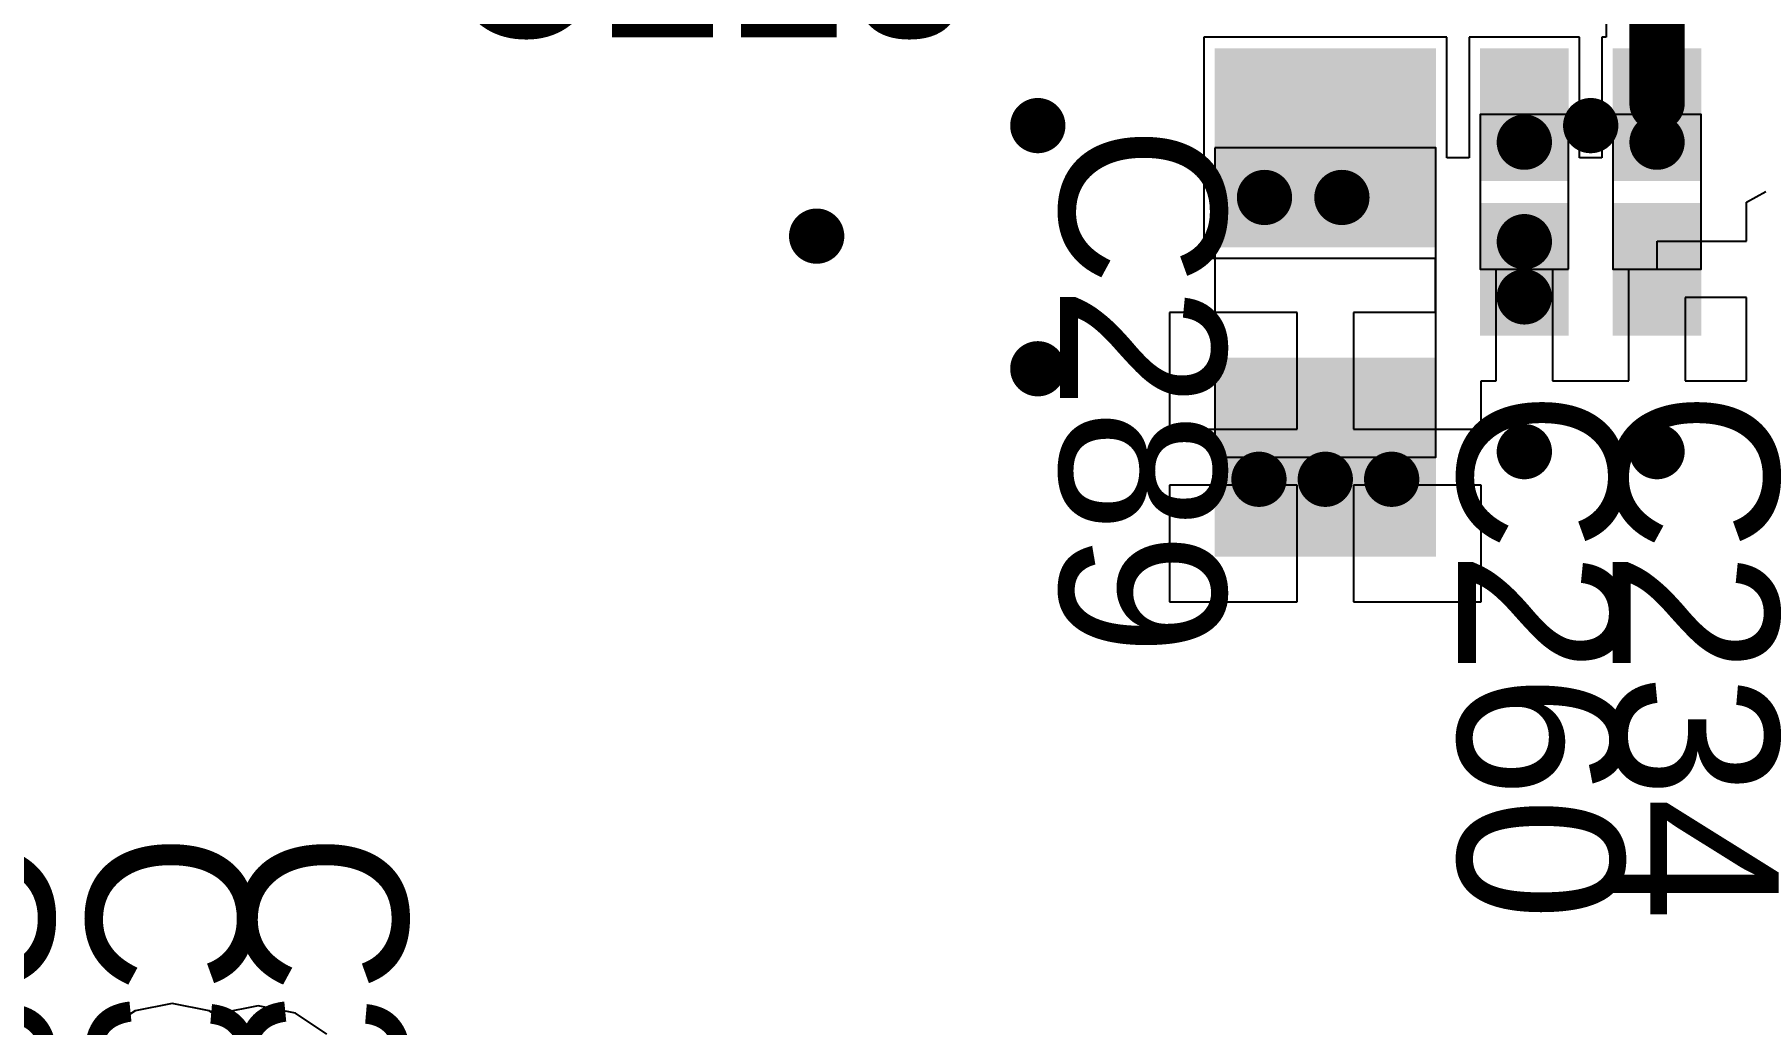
# Model space of a CAD drawing. Header units: millimetres. Extents: x 15 to 122, y 23 to 96.
# Drawn here: x 45.46 to 53.25, y 48.13 to 52.61 of the extents above; entities that cross this region are included whole.
import ezdxf

# ---------------------------------------------------------------- set-up
doc = ezdxf.new("R2010")
doc.units = ezdxf.units.MM
for name, color, linetype in [('BottomLayer', 5, 'Continuous'), ('TopLayer', 1, 'Continuous'), ('TopOverlay', 2, 'Continuous'), ('TopPaste', 8, 'Continuous'), ('TopSolder', 216, 'Continuous'), ('Upper Modules', 80, 'Continuous')]:
    doc.layers.add(name, color=color, linetype=linetype)
doc.styles.get("Standard").update_dxf_attribs({"font": 'ARExthalf2.shx', "width": 0.1})

msp = doc.modelspace()

# ---------------------------------------------------------------- linework, layer by layer
at = {"layer": 'BottomLayer', "const_width": 0.125}
for points in [[(49.9375, 52.2, 1), (50.0625, 52.2, 1)], [(52.4375, 52.2, 1), (52.5625, 52.2, 1)], [(48.9375, 51.7, 1), (49.0625, 51.7, 1)], [(49.9375, 51.1, 1), (50.0625, 51.1, 1)]]:
    msp.add_lwpolyline(points, format="xyb", close=True, dxfattribs=at)
at = {"layer": 'TopLayer'}
for p, q in [((52.5706, 52.805), (52.5706, 52.6)), ((51.85, 52.6), (50.75, 52.6)), ((50.75, 52.6), (50.75, 51.6)), ((51.85, 52.054), (51.85, 52.6)), ((52.45, 52.6), (51.95, 52.6)), ((51.95, 52.6), (51.95, 52.054)), ((52.45, 52.054), (52.45, 52.6)), ((52.5706, 52.6), (52.55, 52.6)), ((52.55, 52.6), (52.55, 52.054)), ((51.95, 52.054), (51.85, 52.054)), ((52.55, 52.054), (52.45, 52.054)), ((53.204, 51.8543), (53.2922, 51.9014)), ((53.204, 51.677), (53.204, 51.8543)), ((52.8, 51.55), (52.8, 51.677)), ((52.8, 51.677), (53.204, 51.677)), ((50.75, 51.6), (51.796, 51.6)), ((51.796, 51.6), (51.796, 51.354)), ((52.073, 51.046), (52.073, 51.55)), ((52.073, 51.55), (52.327, 51.55)), ((52.327, 51.55), (52.327, 51.046)), ((52.673, 51.046), (52.673, 51.55)), ((52.673, 51.55), (52.8, 51.55)), ((53.204, 51.423), (52.927, 51.423)), ((52.927, 51.423), (52.927, 51.046)), ((53.204, 51.046), (53.204, 51.423)), ((51.173, 51.354), (50.596, 51.354)), ((50.596, 51.354), (50.596, 50.827)), ((51.173, 50.827), (51.173, 51.354)), ((51.796, 51.354), (51.427, 51.354)), ((51.427, 51.354), (51.427, 50.827)), ((52.004, 50.827), (52.004, 51.046)), ((52.004, 51.046), (52.073, 51.046)), ((52.327, 51.046), (52.396, 51.046)), ((52.396, 51.046), (52.396, 51.046)), ((52.396, 51.046), (52.673, 51.046)), ((52.927, 51.046), (53.204, 51.046)), ((50.596, 50.827), (51.173, 50.827)), ((51.427, 50.827), (52.004, 50.827)), ((51.173, 50.573), (50.596, 50.573)), ((50.596, 50.573), (50.596, 50.046)), ((51.173, 50.046), (51.173, 50.573)), ((52.004, 50.573), (51.427, 50.573)), ((51.427, 50.573), (51.427, 50.046)), ((52.004, 50.046), (52.004, 50.573)), ((50.596, 50.046), (51.173, 50.046)), ((51.427, 50.046), (52.004, 50.046)), ((46.086, 48.2284), (45.9182, 48.1951)), ((46.2538, 48.1951), (46.086, 48.2284)), ((46.475, 48.2184), (46.3072, 48.1851)), ((46.6428, 48.1851), (46.475, 48.2184)), ((45.9182, 48.1951), (45.776, 48.1)), ((46.288, 48.1722), (46.2538, 48.1951)), ((46.3072, 48.1851), (46.288, 48.1722)), ((46.785, 48.09), (46.6428, 48.1851))]:
    msp.add_line(p, q, dxfattribs=at)
at = {"layer": 'TopLayer', "const_width": 0.25}
msp.add_lwpolyline([(52.8, 52.3), (52.8, 52.9)], dxfattribs=at)
at = {"layer": 'TopLayer', "const_width": 0.125}
for points in [[(52.7375, 52.3, 1), (52.8625, 52.3, 1)], [(52.1375, 52.125, 1), (52.2625, 52.125, 1)], [(52.7375, 52.125, 1), (52.8625, 52.125, 1)], [(50.9625, 51.875, 1), (51.0875, 51.875, 1)], [(51.3125, 51.875, 1), (51.4375, 51.875, 1)], [(52.1375, 51.675, 1), (52.2625, 51.675, 1)], [(52.1375, 51.425, 1), (52.2625, 51.425, 1)], [(52.1375, 50.725, 1), (52.2625, 50.725, 1)], [(52.7375, 50.725, 1), (52.8625, 50.725, 1)], [(50.9375, 50.6, 1), (51.0625, 50.6, 1)], [(51.2375, 50.6, 1), (51.3625, 50.6, 1)], [(51.5375, 50.6, 1), (51.6625, 50.6, 1)]]:
    msp.add_lwpolyline(points, format="xyb", close=True, dxfattribs=at)
at = {"layer": 'TopLayer'}
for points in [[(50.85, 51.7), (51.75, 51.7), (50.85, 52.5), (51.75, 52.5)], [(52.05, 52), (52.35, 52), (52.05, 52.5), (52.35, 52.5)], [(52.65, 52), (52.95, 52), (52.65, 52.5), (52.95, 52.5)], [(52.05, 51.3), (52.35, 51.3), (52.05, 51.8), (52.35, 51.8)], [(52.65, 51.3), (52.95, 51.3), (52.65, 51.8), (52.95, 51.8)], [(50.85, 50.3), (51.75, 50.3), (50.85, 51.1), (51.75, 51.1)]]:
    msp.add_solid(points, dxfattribs=at)
at = {"layer": 'TopPaste'}
for points in [[(50.85, 51.7), (51.75, 51.7), (50.85, 52.5), (51.75, 52.5)], [(50.85, 51.7), (51.75, 51.7), (50.85, 52.5), (51.75, 52.5)], [(52.05, 52), (52.35, 52), (52.05, 52.5), (52.35, 52.5)], [(52.05, 52), (52.35, 52), (52.05, 52.5), (52.35, 52.5)], [(52.65, 52), (52.95, 52), (52.65, 52.5), (52.95, 52.5)], [(52.65, 52), (52.95, 52), (52.65, 52.5), (52.95, 52.5)], [(52.05, 51.3), (52.35, 51.3), (52.05, 51.8), (52.35, 51.8)], [(52.05, 51.3), (52.35, 51.3), (52.05, 51.8), (52.35, 51.8)], [(52.65, 51.3), (52.95, 51.3), (52.65, 51.8), (52.95, 51.8)], [(52.65, 51.3), (52.95, 51.3), (52.65, 51.8), (52.95, 51.8)], [(50.85, 50.3), (51.75, 50.3), (50.85, 51.1), (51.75, 51.1)], [(50.85, 50.3), (51.75, 50.3), (50.85, 51.1), (51.75, 51.1)]]:
    msp.add_solid(points, dxfattribs=at)
at = {"layer": 'TopSolder'}
for points in [[(50.8, 51.65), (51.8, 51.65), (50.8, 52.55), (51.8, 52.55)], [(50.8, 51.65), (51.8, 51.65), (50.8, 52.55), (51.8, 52.55)], [(52, 51.95), (52.4, 51.95), (52, 52.55), (52.4, 52.55)], [(52, 51.95), (52.4, 51.95), (52, 52.55), (52.4, 52.55)], [(52.6, 51.95), (53, 51.95), (52.6, 52.55), (53, 52.55)], [(52.6, 51.95), (53, 51.95), (52.6, 52.55), (53, 52.55)], [(52, 51.25), (52.4, 51.25), (52, 51.85), (52.4, 51.85)], [(52, 51.25), (52.4, 51.25), (52, 51.85), (52.4, 51.85)], [(52.6, 51.25), (53, 51.25), (52.6, 51.85), (53, 51.85)], [(52.6, 51.25), (53, 51.25), (52.6, 51.85), (53, 51.85)], [(50.8, 50.25), (51.8, 50.25), (50.8, 51.15), (51.8, 51.15)], [(50.8, 50.25), (51.8, 50.25), (50.8, 51.15), (51.8, 51.15)]]:
    msp.add_solid(points, dxfattribs=at)
at = {"layer": 'Upper Modules'}
for points in [[(52.4, 51.55), (52.4, 52.25), (52, 52.25), (52, 51.55)], [(52.6, 52.25), (52.6, 51.55), (53, 51.55), (53, 52.25)], [(50.8, 52.1), (50.8, 50.7), (51.8, 50.7), (51.8, 52.1)]]:
    msp.add_lwpolyline(points, close=True, dxfattribs=at)

# ---------------------------------------------------------------- texts
at = {"layer": 'TopOverlay'}
for s, rotation, p in [('C218', 360, (47.3, 52.6)), ('C289', 270, (50.1, 52.2)), ('C260', 270, (51.9, 51)), ('C234', 270, (52.6, 51)), ('C306', 270, (44.8, 49)), ('C305', 270, (45.7, 49)), ('C304', 270, (46.4, 49))]:
    msp.add_text(s, height=0.75, rotation=rotation, dxfattribs=at).set_placement(p)

doc.saveas('drawing.dxf')
